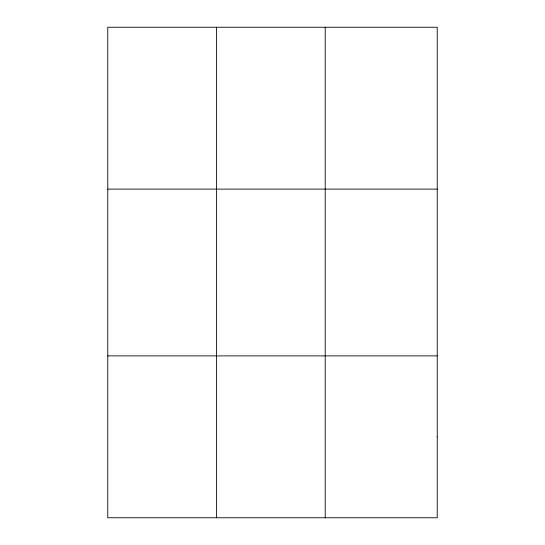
<?xml version="1.0" encoding="UTF-8"?>
<svg xmlns="http://www.w3.org/2000/svg" width="545" height="545" viewBox="0 0 545 545"><rect width="100%" height="100%" fill="white"/><g stroke="black" fill="none" stroke-linecap="round" stroke-linejoin="round"><path stroke-width="0.82" d="M216.488 517.75L216.488 27.25M325.215 517.75L325.215 27.25M107.767 189.115L437.233 189.115M107.767 355.885L437.233 355.885M437.233 436.818L437.233 517.75L107.767 517.75L107.767 27.25L437.233 27.25L437.233 436.818"/></g></svg>
